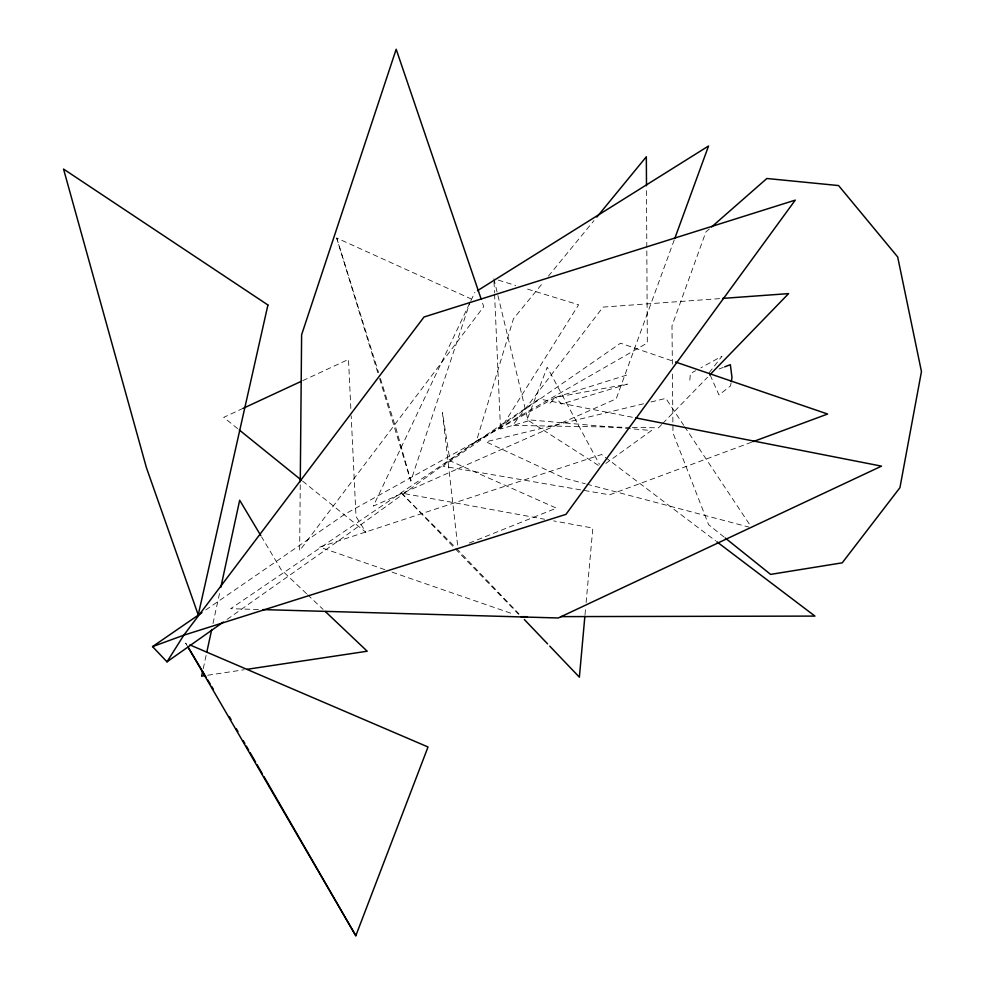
<?xml version="1.0" encoding="UTF-8"?>
<svg xmlns="http://www.w3.org/2000/svg" width="985" height="985" viewBox="0 0 985 985"><rect width="100%" height="100%" fill="white"/><g stroke="black" fill="none" stroke-linecap="round" stroke-linejoin="round"><path stroke-width="0.74" stroke-dasharray="4.92 3.69" d="M300.253 484.805L299.649 550.64L483.746 306.667L482.256 302.309M689.845 380.136L690.337 373.611L695.607 370.705M585.016 614.788L585.558 608.693M586.112 602.611L592.835 528.058L553.644 520.893M731.03 383.091L730.55 385.911L718.976 394.985L709.791 374.165M203.242 668.643L206.493 653.609M212.994 623.53L220.16 590.446M227.079 619.417L346.006 535.446L476.444 441.058L513.468 318.746L543.523 282.092M379.57 378.572L410.819 481.049L470.165 301.841M674.245 239.909L616.191 398.839L373.327 506.105L470.251 302.05M598.314 465.339L527.086 419.684L547.229 367.196L599.446 464.304M470.916 300.659L474.868 292.336M493.891 278.767L528.145 420.94L500.515 429.029L578.626 304.784L524.574 288.186M709.175 372.773L721.968 356.213L700.877 367.811M548.374 276.182L593.967 220.603M550.049 403.124L555.626 397.349L627.593 374.817M661.698 424.523L658.509 427.822L630.868 427.367M662.77 423.427L707.55 377.218M709.323 228.951L705.876 231.98L671.992 325.813L672.349 364.068M605.837 463.442L651.479 430.519L527.086 419.684M205.754 609.974L345.095 514.047L555.626 397.349L627.433 384.101L561.364 404.047L555.626 397.349M476.444 441.058L647.317 342.989L646.492 187.285M243.11 408.344L223.706 417.369L238.05 428.955M302.727 380.653L348.493 359.402L350.894 409.735M469.316 543.055L556.414 508.149L450.046 460.845L442.437 412.592L457.717 546.121M719.062 368.993L723.298 367.38M751.592 442.203L609.58 494.827L442.979 466.176L620.525 343.199L674.109 361.532M643.537 403.776L485.925 441.797L564.479 478.23L585.299 483.746M650.974 401.978L665.835 398.396L683.725 425.311M207.687 675.242L244.145 669.751M719.592 298.627L603.029 307.098L512.668 425.421L629.341 427.342M258.365 609.481L230.675 608.693L539.201 398.95L632.69 417.308M518.627 614.32L401.387 493.054L544.594 519.243M586.789 484.14L748.859 527.073M498.275 280.109L515.808 285.49M384.852 569.65L319.719 547.118L601.613 454.504L604.064 456.363M392.092 572.15L513.665 614.197M377.784 372.712L336.698 238.025L471.125 298.923M605.295 457.286L715.639 540.863M724.098 537.096L708.597 524.673L672.977 432.908L672.423 371.714M302.592 481.111L365.94 532.306L356.016 516.509L351.189 415.842M306.52 593.696L281.156 569.638L261.591 536.899M307.628 594.743L323.068 609.383M401.387 493.054L455.538 547.488M456.597 548.596L519.046 613.987M684.575 426.591L750.139 525.3M187.199 645.704L185.623 643.082L187.162 645.741M336.698 238.025L378.56 372.552M380.382 378.4L396.758 431.036L410.819 481.049M494.027 281.833L494.507 292.57M494.568 294.096L500.515 429.029"/><path stroke-width="1.48" d="M300.277 481.739L301.619 334.752L396.179 49.25L481.271 299.391M584.868 616.302L579.377 677.163L549.741 646.123M731.264 381.675L731.978 377.44L730.353 364.684L724.701 366.839M202.59 671.647L201.617 676.166L204.646 675.698M206.813 652.107L211.701 629.55M220.8 587.442L239.675 500.232L260.803 535.581M674.774 238.469L708.547 146.002L477.466 290.698M206.16 677.298L187.987 647.022L355.819 935.75L428.019 746.987L189.846 644.892M166.994 661.834L183.776 635.202L424.03 316.998L795.252 200.127L565.981 514.355L183.776 635.202L152.552 646.603L166.994 661.834L223.324 622.064M596.873 217.057L646.332 156.75L646.492 185.759M709.692 375.014L788.603 293.616L722.658 298.406M711.626 226.932L766.872 178.494L838.592 185.562L897.68 256.95L921.455 371.579L899.933 487.686L842.224 562.829L770.615 574.39L725.292 538.056M152.552 646.603L201.95 612.596M243.11 408.344L301.348 381.293M753.033 441.674L827.622 414.032L675.562 362.024M247.186 669.295L367.196 651.22L325.284 611.476M520.905 616.696L527.037 616.684M560.724 616.622L814.952 616.093L716.871 541.799M262.97 609.604L558.273 617.977L881.526 466.139L635.707 417.899M239.244 429.928L301.398 480.151M524.34 619.528L547.623 643.907M207.736 679.921L210.113 683.873M211.689 686.508L213.265 689.143M229.517 716.92L231.044 719.567M236.4 728.851L237.939 731.51M243.295 740.794L244.822 743.441M246.349 746.101L248.651 750.077M250.178 752.725L255.546 762.008M257.073 764.668L262.429 773.951M263.955 776.599L355.819 935.75M267.92 304.981L198.244 614.911L146.445 467.764L63.545 169.063L267.92 304.981"/></g></svg>
